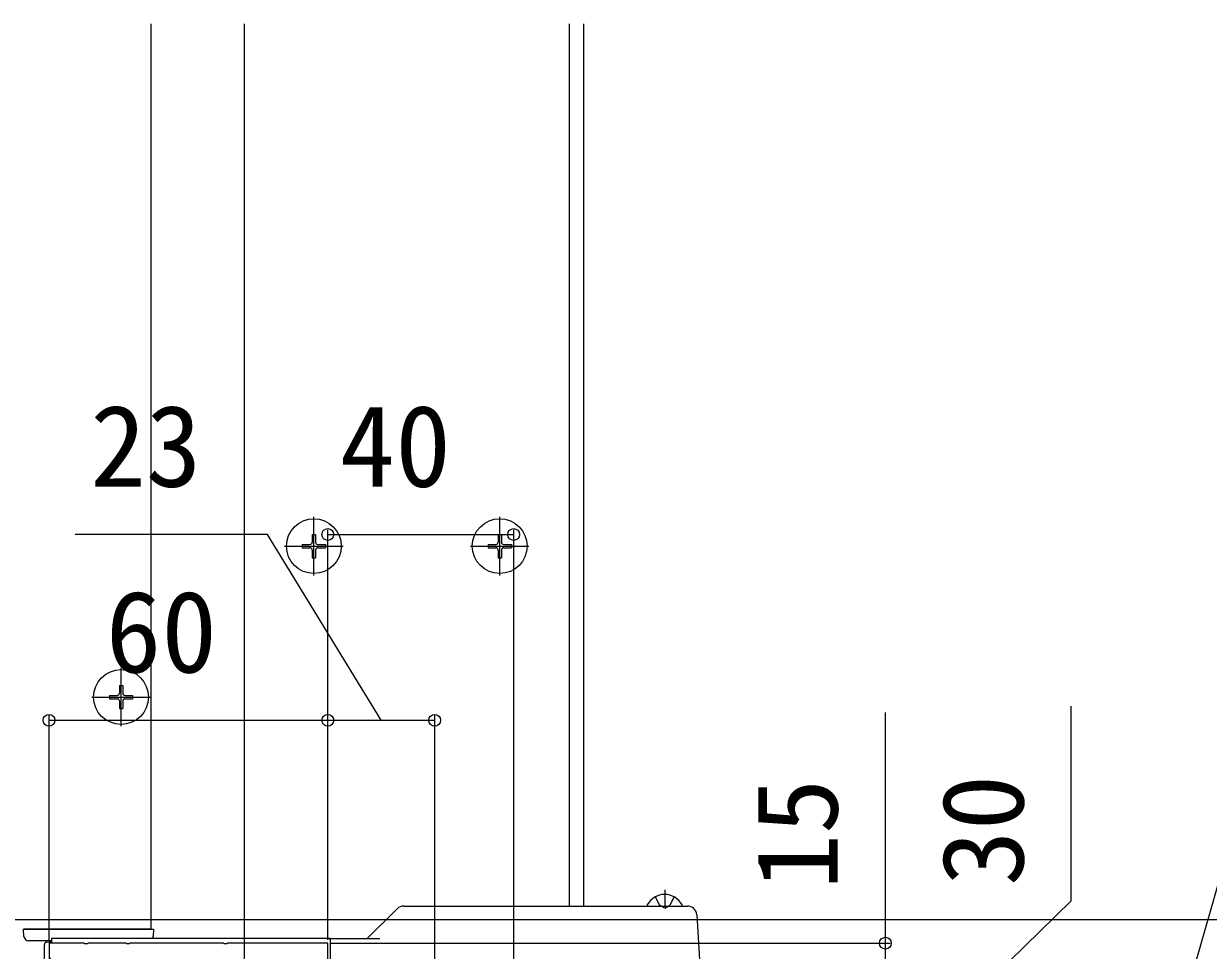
# Model space of a CAD drawing. Units: millimetres, scale not verified. Extents: x -1050 to 1050, y -1570 to 1561.
# Drawn here: x -442.5 to -187.5, y 610.5 to 810 of the extents above; entities that cross this region are included whole.
import ezdxf
from ezdxf.enums import TextEntityAlignment as Align

# ---------------------------------------------------------------- set-up
doc = ezdxf.new("R2010")
doc.units = ezdxf.units.MM
doc.header["$LTSCALE"] = 8
for name, color, linetype in [('0-3_YKK_11', 7, 'Continuous'), ('0-5_YKK_13', 4, 'Continuous'), ('0-6_YKK_D', 6, 'Continuous')]:
    doc.layers.add(name, color=color, linetype=linetype)
doc.layers.add('0-4_YKK_12', color=2, linetype='Continuous', lineweight=18)
doc.styles.add('ＭＳ ゴシック', font='')
doc.styles.get('ＭＳ ゴシック').set_extended_font_data('MS Gothic')

msp = doc.modelspace()

# ---------------------------------------------------------------- linework, layer by layer
at = {"layer": '0-3_YKK_11'}
msp.add_lwpolyline([(-377, 570.999), (-377, 611.999), (-398.542, 611.999), (-398.725, 611.879), (-399.275, 611.879), (-399.458, 611.999), (-419.542, 611.999), (-419.725, 611.879), (-420.275, 611.879), (-420.458, 611.999), (-428.542, 611.999), (-428.725, 611.879), (-429.275, 611.879), (-429.458, 611.999), (-437, 611.999), (-437, 608.999), (-436.7, 608.699)], dxfattribs=at)
at = {"layer": '0-4_YKK_12'}
for p, q in [((-415, 615.001), (-415, 810)), ((-322, 810), (-322, 620.001)), ((67, 616.999), (-689.14, 616.999)), ((-415, 615.001), (-442.5, 615.001)), ((-424.5, 612.001), (-424.5, 611.999))]:
    msp.add_line(p, q, dxfattribs=at)
at = {"layer": '0-5_YKK_13'}
for p, q in [((-395, 810), (-395, 569.001)), ((-325, 620.001), (-325, 810)), ((-380, 691.201), (-380, 703.801)), ((-340, 691.201), (-340, 703.801)), ((-380.35, 700.001), (-379.65, 700.001)), ((-380.35, 700.001), (-380.35, 698.351)), ((-379.65, 700.001), (-379.65, 698.351)), ((-340.35, 700.001), (-339.65, 700.001)), ((-340.35, 700.001), (-340.35, 698.351)), ((-339.65, 700.001), (-339.65, 698.351)), ((-386.3, 697.501), (-373.7, 697.501)), ((-382.5, 697.851), (-382.5, 697.151)), ((-382.5, 697.851), (-380.85, 697.851)), ((-382.5, 697.151), (-380.85, 697.151)), ((-380.35, 696.651), (-380.35, 695.001)), ((-379.65, 696.651), (-379.65, 695.001)), ((-379.15, 697.851), (-377.5, 697.851)), ((-379.15, 697.151), (-377.5, 697.151)), ((-377.5, 697.851), (-377.5, 697.151)), ((-346.3, 697.501), (-333.7, 697.501)), ((-342.5, 697.851), (-342.5, 697.151)), ((-342.5, 697.851), (-340.85, 697.851)), ((-342.5, 697.151), (-340.85, 697.151)), ((-340.35, 696.651), (-340.35, 695.001)), ((-339.65, 696.651), (-339.65, 695.001)), ((-339.15, 697.851), (-337.5, 697.851)), ((-339.15, 697.151), (-337.5, 697.151)), ((-337.5, 697.851), (-337.5, 697.151)), ((-380.35, 695.001), (-379.65, 695.001)), ((-340.35, 695.001), (-339.65, 695.001)), ((-421.5, 658.701), (-421.5, 671.301)), ((-421.85, 667.501), (-421.15, 667.501)), ((-421.85, 667.501), (-421.85, 665.851)), ((-421.15, 667.501), (-421.15, 665.851)), ((-427.8, 665.001), (-415.2, 665.001)), ((-424, 665.351), (-424, 664.651)), ((-424, 665.351), (-422.35, 665.351)), ((-424, 664.651), (-422.35, 664.651)), ((-421.85, 664.151), (-421.85, 662.501)), ((-421.15, 664.151), (-421.15, 662.501)), ((-420.65, 665.351), (-419, 665.351)), ((-420.65, 664.651), (-419, 664.651)), ((-419, 665.351), (-419, 664.651)), ((-421.85, 662.501), (-421.15, 662.501)), ((-304.5, 623.501), (-304.5, 620.001)), ((-360.672, 620.001), (-299.605, 620.001)), ((-308.096, 620.001), (-300.904, 620.001)), ((-306.55, 621.967), (-305.645, 620.151)), ((-304.5, 619.543), (-305.645, 620.151)), ((-304.5, 619.543), (-303.355, 620.151)), ((-302.45, 621.967), (-303.355, 620.151)), ((-368.5, 613.001), (-362.086, 619.415)), ((-297.608, 618.123), (-296.592, 601.501)), ((-414.799, 615.001), (-414.5, 615.001)), ((-414.5, 615.001), (-414.596, 613.44)), ((-436.5, 612.501), (-441.406, 612.501)), ((-436.5, 612.299), (-437, 612.269)), ((-436.5, 613.001), (-436.5, 611.999)), ((-376.954, 613.001), (-436.5, 613.001)), ((-376.5, 613.001), (-436.5, 613.001)), ((-436.5, 613.001), (-436.5, 611.999)), ((-436.5, 612.299), (-436.5, 611.999)), ((-376.954, 613.001), (-365.794, 613.001)), ((-376.5, 613.001), (-376.5, 601.37)), ((-438, 447.595), (-438, 611.737)), ((-437, 611.77), (-437, 447.563))]:
    msp.add_line(p, q, dxfattribs=at)
for points in [[(-442.405, 613.44), (-442.5, 615.001), (-442.201, 615.001), (-414.799, 615.001)], [(-437.531, 612.236), (-437, 612.269), (-437, 611.77)]]:
    msp.add_lwpolyline(points, dxfattribs=at)
for centre in [(-380, 697.501), (-340, 697.501), (-421.5, 665.001)]:
    msp.add_circle(centre, 5.9, dxfattribs=at)
for centre, radius, start, end in [((-380.85, 698.351), 0.5, 270, 0), ((-380.85, 696.651), 0.5, 0, 90), ((-379.15, 698.351), 0.5, 180, 270), ((-379.15, 696.651), 0.5, 90, 180), ((-340.85, 698.351), 0.5, 270, 0), ((-340.85, 696.651), 0.5, 0, 90), ((-339.15, 698.351), 0.5, 180, 270), ((-339.15, 696.651), 0.5, 90, 180), ((-422.35, 665.851), 0.5, 270, 0), ((-420.65, 665.851), 0.5, 180, 270), ((-422.35, 664.151), 0.5, 0, 90), ((-420.65, 664.151), 0.5, 90, 180), ((-304.5, 618.301), 4.2, 27.28096, 152.71904), ((-360.672, 618.001), 2, 90, 135), ((-308.096, 620.155), 0.154, 152.71904, 270), ((-300.904, 620.155), 0.154, 270, 27.28096), ((-299.605, 618.001), 2, 3.5, 90), ((-441.406, 613.501), 1, 183.5, 270), ((-437.5, 611.737), 0.5, 93.5, 180), ((-415.594, 613.501), 1, 330.00701, 356.5)]:
    msp.add_arc(centre, radius, start, end, dxfattribs=at)
at = {"layer": '0-6_YKK_D'}
for p, q in [((-377, 612.699), (-377, 701.001)), ((-377, 700.001), (-337, 700.001)), ((-337, 572.399), (-337, 701.001)), ((-437, 612.699), (-437, 661.001)), ((-377, 612.699), (-377, 661.001)), ((-377, 612.699), (-377, 661.001)), ((-354, 591.299), (-354, 661.001)), ((-437, 660.001), (-377, 660.001)), ((-377, 660.001), (-354, 660.001)), ((-376.3, 611.999), (-256, 611.999))]:
    msp.add_line(p, q, dxfattribs=at)
for points in [[(-365.5, 660.001), (-390, 700.001), (-431.364, 700.001)], [(-257, 581.999), (-217, 621.1), (-217, 663.009)], [(-257, 596.999), (-257, 611.999), (-257, 661.654)], [(-193.298, 596.999), (-191.892, 601.902), (-177.613, 651.699), (-176.093, 656.999), (-39.539, 656.999)]]:
    msp.add_lwpolyline(points, dxfattribs=at)
for centre in [(-377, 700.001), (-337, 700.001), (-437, 660.001), (-377, 660.001), (-377, 660.001), (-354, 660.001), (-257, 611.999)]:
    msp.add_circle(centre, 1.275, dxfattribs=at)

# ---------------------------------------------------------------- texts
at = {"layer": '0-6_YKK_D', "style": 'ＭＳ ゴシック'}
for s, p in [('23', (-428.136, 705.001)), ('40', (-374.455, 705.001)), ('60', (-424.795, 665.001))]:
    msp.add_text(s, height=17.6, dxfattribs=at).set_placement(p, align=Align.BOTTOM_LEFT)
for s, p in [('15', (-262, 623.518)), ('30', (-222, 624.327))]:
    msp.add_text(s, height=17.6, rotation=90, dxfattribs=at).set_placement(p, align=Align.BOTTOM_LEFT)

doc.saveas('drawing.dxf')
